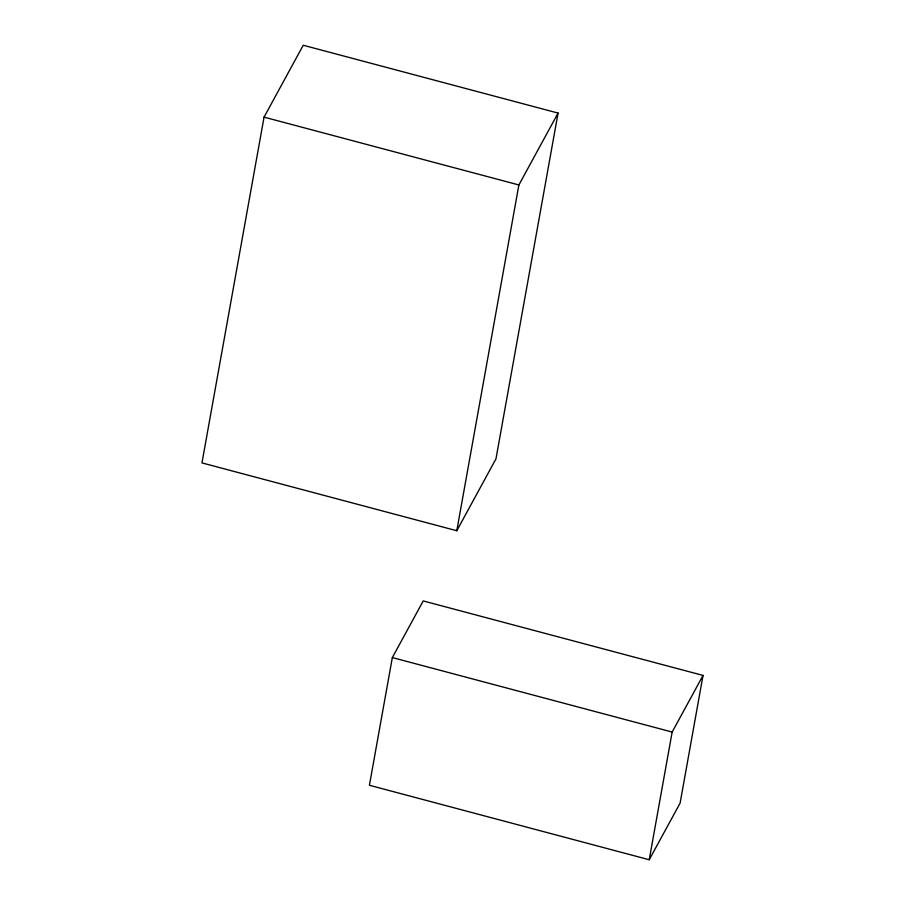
<?xml version="1.0" encoding="UTF-8"?>
<svg xmlns="http://www.w3.org/2000/svg" width="905" height="905" viewBox="0 0 905 905"><rect width="100%" height="100%" fill="white"/><g stroke="black" fill="none" stroke-linecap="round" stroke-linejoin="round"><path stroke-width="1.36" d="M264.056 117.13L201.962 462.896L456.787 530.737L495.974 458.858L558.068 113.08L303.243 45.25L264.056 117.13L518.882 184.959L558.068 113.08M392.34 657.573L369.41 785.269L649.224 859.75L680.108 803.12L703.038 675.424L423.223 600.931L392.34 657.573L672.155 732.055L703.038 675.424M456.787 530.737L518.882 184.959M649.224 859.75L672.155 732.055"/></g></svg>
